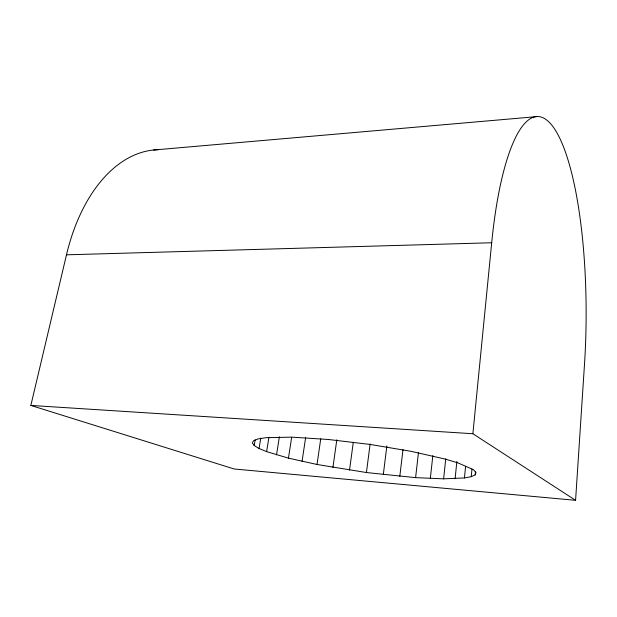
<?xml version="1.0" encoding="UTF-8"?>
<svg xmlns="http://www.w3.org/2000/svg" width="617" height="617" viewBox="0 0 617 617"><rect width="100%" height="100%" fill="white"/><g stroke="black" fill="none" stroke-linecap="round" stroke-linejoin="round"><path stroke-width="0.93" d="M575.576 500.318L584.507 364.076A198.188 48.982 -89.9 0 0 552.593 126.138A198.188 48.982 -89.9 0 0 491.695 242.759L472.877 433.736L575.576 500.318L234.175 468.989L30.85 405.431L66.489 254.821A162.657 98.805 -89.4 0 1 158.284 149.723M475.183 474.874L475.992 472.537L473.44 469.714L457.953 462.889L445.196 459.094L411.308 451.366L370.285 444.464L328.398 439.489L292.088 437.16L266.313 437.654L258.268 438.88L253.618 440.669L252.314 442.929L254.212 445.574L259.071 448.505L266.621 451.636L288.455 458.138L317.015 464.47L366.421 472.537L415.596 477.643L443.615 478.831L464.439 477.944L471.241 476.686L475.183 474.874L475.46 471.997M471.241 476.686L471.99 469.051M464.439 477.944L465.588 466.46M455.115 478.661L456.873 461.485M443.615 478.831L445.736 458.817M430.319 478.483L432.841 455.593M415.596 477.643L418.449 452.77M399.801 476.347L402.994 449.608M383.296 474.627L386.867 445.952M366.421 472.537L370.131 443.962M349.53 470.115L353.256 442.512M332.941 467.408L336.82 439.759M317.015 464.47L320.74 438.795M302.068 461.362L305.631 437.584M288.455 458.138L291.671 437.306M276.524 454.876L279.385 436.79M266.621 451.636L268.904 437.453M259.071 448.505L260.775 438.085M254.212 445.574L255.153 439.867M153.594 150.016L536.134 116.682M66.489 254.821L491.695 242.759M30.85 405.431L472.877 433.736"/></g></svg>
